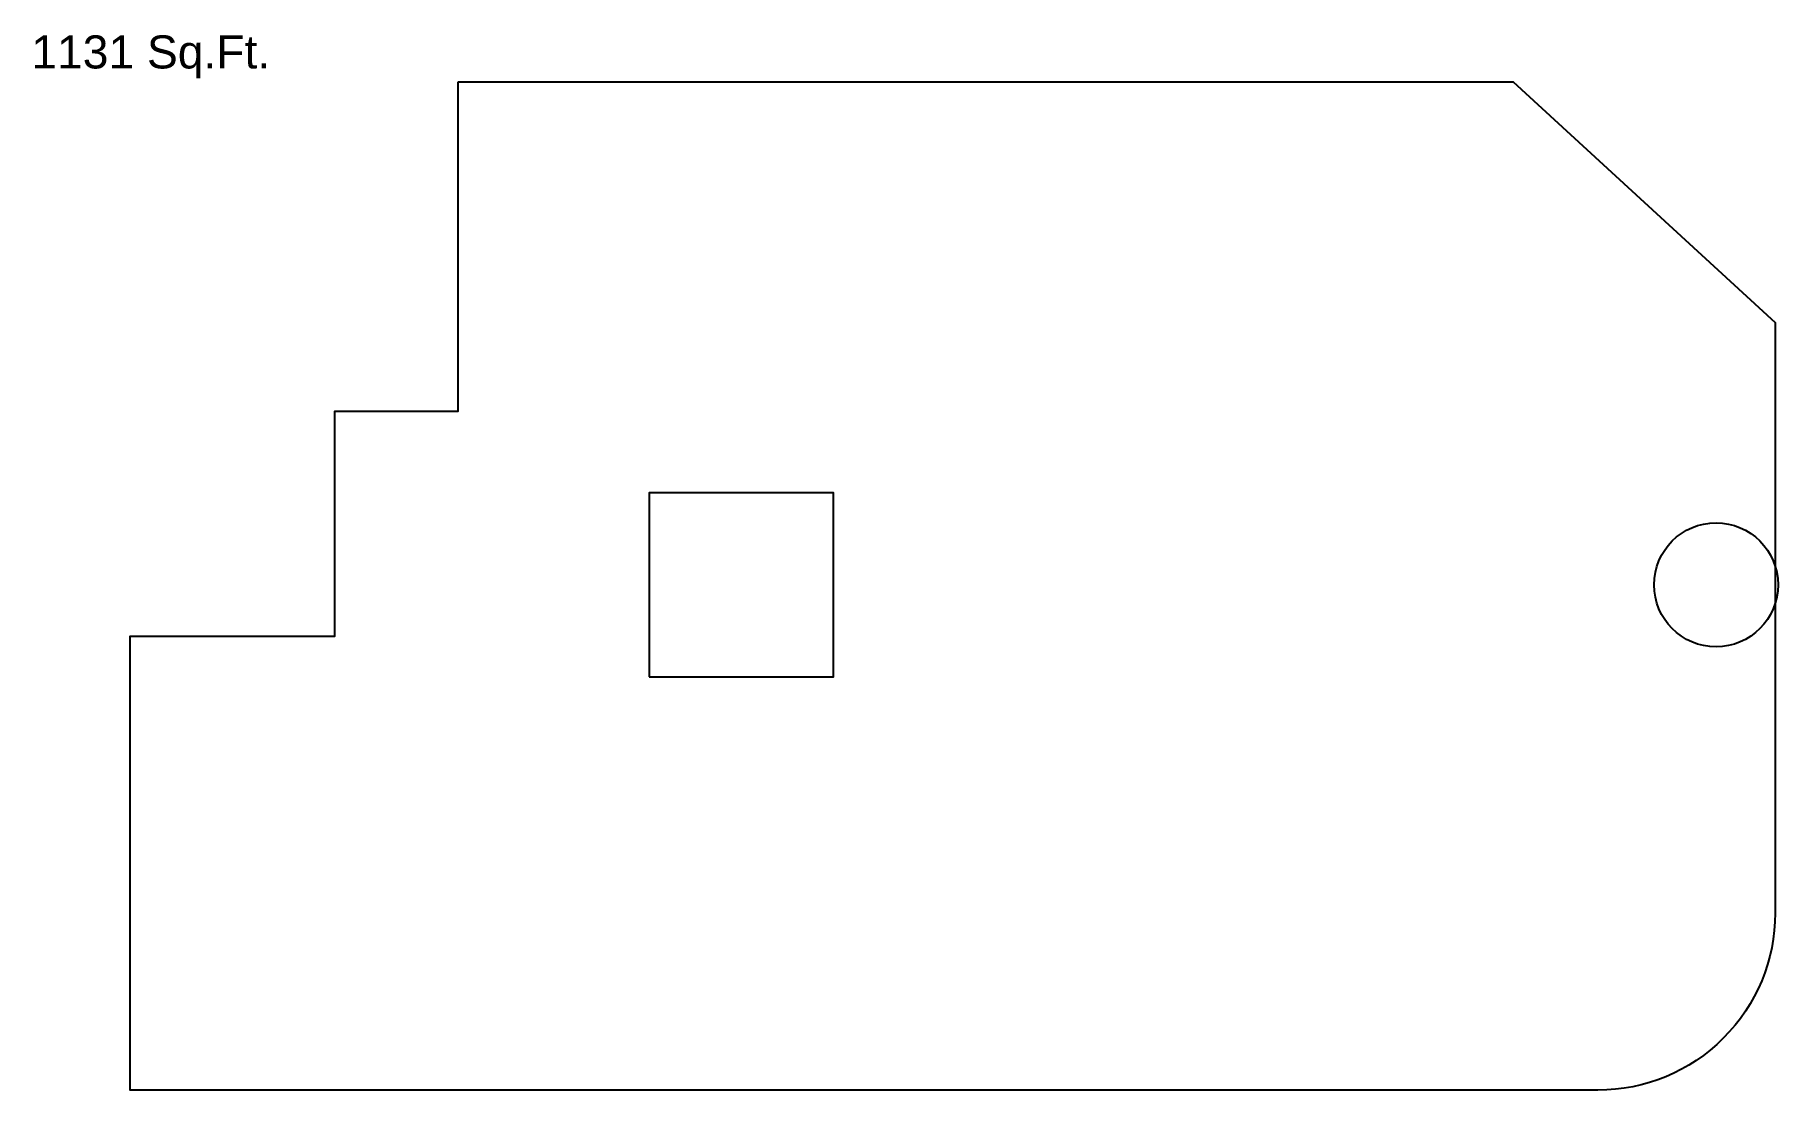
# Model space of a CAD drawing. Header units: millimetres. Extents: x 1329 to 16085, y 1287 to 10223.
import ezdxf

# ---------------------------------------------------------------- set-up
doc = ezdxf.new("R2010")
doc.units = ezdxf.units.MM
doc.layers.add('AREA COUNTOE', color=5, linetype='Continuous')
doc.layers.add('COLUMN', color=4, linetype='Continuous')
doc.layers.add('FLOOR', color=1, linetype='Continuous', lineweight=5)
doc.styles.get("Standard").update_dxf_attribs({"font": 'arial.ttf'})

msp = doc.modelspace()

# ---------------------------------------------------------------- linework, layer by layer
at = {"layer": 'COLUMN'}
msp.add_lwpolyline([(6530, 4786), (8090, 4786), (8090, 6346), (6530, 6346)], close=True, dxfattribs=at)
msp.add_circle((15560, 5566), 525, dxfattribs=at)
at = {"layer": 'FLOOR', "color": 1, "lineweight": 25, "ltscale": 10}
msp.add_lwpolyline([(4911, 9825), (13843, 9825), (16060, 7787), (16060, 2787, -0.414214), (14560, 1287), (2135, 1287), (2135, 5131), (3868, 5131), (3868, 7036), (4911, 7036), (4911, 9825)], format="xyb", dxfattribs=at)

# ---------------------------------------------------------------- texts
at = {"layer": 'AREA COUNTOE', "insert": (1299, 10218), "char_height": 280, "attachment_point": 1}
msp.add_mtext_dynamic_manual_height_columns('1131 Sq.Ft.', width=3459.42, gutter_width=12.5, heights=[0], dxfattribs=at)

doc.saveas('drawing.dxf')
